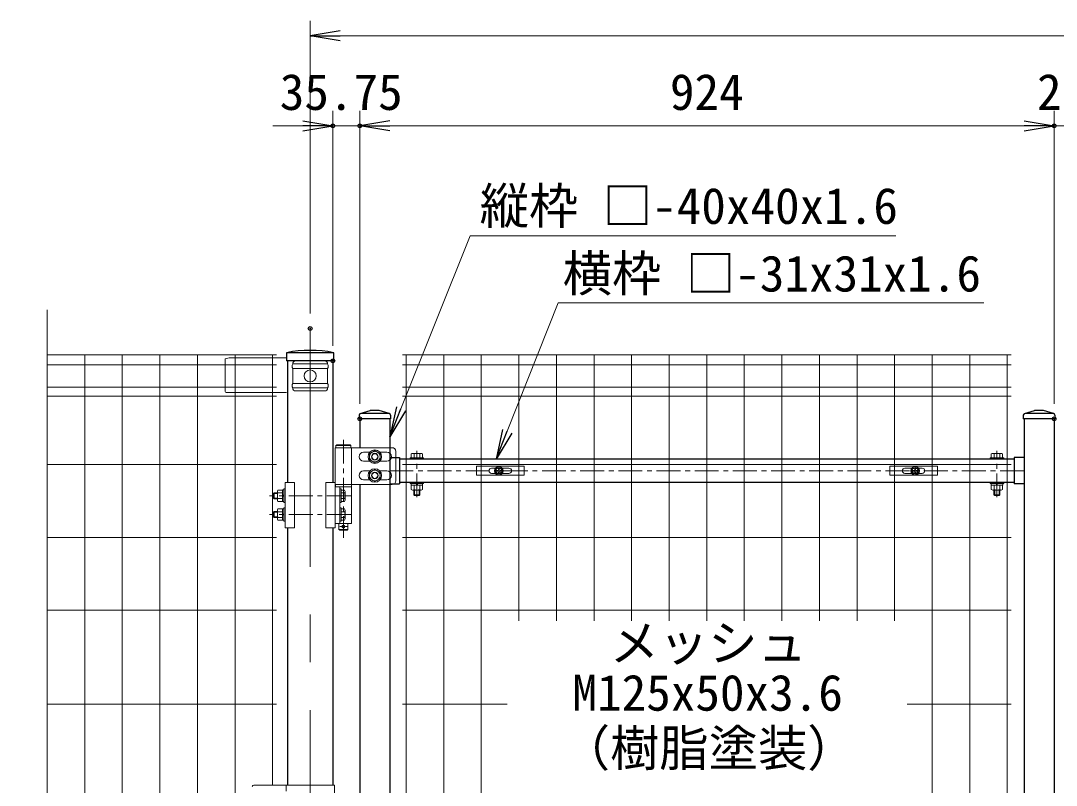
# Model space of a CAD drawing. Units: millimetres, scale not verified. Extents: x -4200 to 4200, y -2970 to 2970.
# Drawn here: x -143 to 1235, y 620 to 1638 of the extents above; entities that cross this region are included whole.
import ezdxf
from ezdxf.enums import TextEntityAlignment as Align

# ---------------------------------------------------------------- set-up
doc = ezdxf.new("R2010")
doc.units = ezdxf.units.MM
doc.header["$LTSCALE"] = 10
doc.header["$PDMODE"] = 32
doc.header["$PDSIZE"] = 5
doc.linetypes.add('USER1', pattern=[50.8, 31.75, -6.35, 6.35, -6.35])
for name, color, linetype, lineweight in [('0-3_D-STR1', 1, 'Continuous', 25), ('0-4_D-BMK', 2, 'USER1', 13), ('0-5_D-STR-DIM', 7, 'Continuous', 13), ('0-7_Defpoints', 6, 'Continuous', 25), ('0-8_D-STR3', 3, 'Continuous', 13), ('0-A_D-STR-TXT', 7, 'Continuous', 13), ('0-C_D-STR2', 7, 'Continuous', 13)]:
    doc.layers.add(name, color=color, linetype=linetype, lineweight=lineweight)
doc.layers.add('0-6_0', color=7, linetype='Continuous')
doc.styles.add('ＭＳ ゴシック', font='')
doc.styles.get('ＭＳ ゴシック').set_extended_font_data('MS Gothic')

# ---------------------------------------------------------------- blocks, each defined once
blk = doc.blocks.new('_Open')
at = {"layer": '0-6_0'}
blk.add_line((-10, 1.667), (0, 0), dxfattribs=at)
blk.add_lwpolyline([(-10, -1.667), (0, 0), (-10, 0)], dxfattribs=at)
blk = doc.blocks.new('U34')
at = {"layer": '0-3_D-STR1'}
for p, q in [((106.9, 17218.9), (240, 17260)), ((360, 17260), (240, 17260)), ((493.1, 17218.9), (360, 17260)), ((8946.9, 17218.9), (9080, 17260)), ((9200, 17260), (9080, 17260)), ((9333.1, 17218.9), (9200, 17260)), ((90, 17196), (90, 17150)), ((510, 17150), (90, 17150)), ((100, 17150), (100, 16765)), ((489.6, 17220), (114, 17220)), ((500, 17150), (500, 300)), ((510, 17196), (510, 17150)), ((8930, 17196), (8930, 17150)), ((9350, 17150), (8930, 17150)), ((8940, 17150), (8940, 10020)), ((9329.6, 17220), (8954, 17220)), ((9340, 17150), (9340, 10180)), ((9350, 17196), (9350, 17150)), ((500, 16632.5), (630, 16632.5)), ((630, 16632.5), (630, 16282.5)), ((8810, 16612.5), (630, 16612.5)), ((8810, 16632.5), (8810, 16282.5)), ((8940, 16632.5), (8810, 16632.5)), ((100, 16275), (100, 2650)), ((500, 16282.5), (630, 16282.5)), ((8810, 16302.5), (630, 16302.5)), ((8940, 16282.5), (8810, 16282.5))]:
    blk.add_line(p, q, dxfattribs=at)
for centre, start, end in [((114, 17196), 90, 180), ((486, 17196), 0, 72.84994), ((8954, 17196), 90, 180), ((9326, 17196), 0, 72.84994)]:
    blk.add_arc(centre, 24, start, end, dxfattribs=at)
at = {"layer": '0-4_D-BMK'}
for p, q in [((-116.8, 16870.4), (-116.8, 15565.6)), ((860, 16104), (860, 16724.9)), ((8580, 16104), (8580, 16724.9)), ((8940, 16457.5), (500, 16457.5)), ((-18.8, 16125), (-1100.8, 16125)), ((-18.8, 15875), (-1100.8, 15875)), ((-166.8, 15715), (-66.8, 15715))]:
    blk.add_line(p, q, dxfattribs=at)
at = {"layer": '0-7_Defpoints'}
for centre in [(1950, 16457.5), (7490, 16457.5)]:
    blk.add_circle(centre, 40, dxfattribs=at)
at = {"layer": '0-8_D-STR3'}
for p, q in [((-225.3, 16765), (-225.3, 15700)), ((-225.3, 16765), (-8.3, 16765)), ((-225.3, 16765), (-8.3, 16765)), ((-206.8, 16805), (-216.8, 16795)), ((-216.8, 16795), (-16.8, 16795)), ((-216.8, 16765), (-216.8, 16795)), ((-216.8, 16765), (-16.8, 16765)), ((-206.8, 16805), (-26.8, 16805)), ((-26.8, 16805), (-16.8, 16795)), ((-16.8, 16765), (-16.8, 16795)), ((-8.3, 16275), (-8.3, 16765)), ((-8.3, 16765), (530.3, 16765)), ((232.9, 16705), (150.3, 16705)), ((367.1, 16705), (460.3, 16705)), ((580.3, 16715), (580.3, 16325)), ((785, 16628.5), (785, 16683)), ((916.3, 16688.5), (803.8, 16688.5)), ((822.5, 16628.5), (822.5, 16683)), ((897.5, 16628.5), (897.5, 16683)), ((935, 16628.5), (935, 16683)), ((8505, 16628.5), (8505, 16683)), ((8523.7, 16688.5), (8636.2, 16688.5)), ((8542.5, 16628.5), (8542.5, 16683)), ((8617.5, 16628.5), (8617.5, 16683)), ((8655, 16628.5), (8655, 16683)), ((232.9, 16585), (150.3, 16585)), ((367.1, 16585), (460.3, 16585)), ((770, 16628.5), (770, 16612.5)), ((770, 16628.5), (950, 16628.5)), ((770, 16612.5), (950, 16612.5)), ((935, 16628.5), (785, 16628.5)), ((950, 16628.5), (950, 16612.5)), ((8490, 16628.5), (8490, 16612.5)), ((8670, 16628.5), (8490, 16628.5)), ((8670, 16612.5), (8490, 16612.5)), ((8505, 16628.5), (8655, 16628.5)), ((8670, 16628.5), (8670, 16612.5)), ((232.9, 16455), (150.3, 16455)), ((367.1, 16455), (460.3, 16455)), ((-894.5, 16300), (-894.5, 15700)), ((-894.5, 16300), (-769.5, 16300)), ((-769.5, 16300), (-769.5, 15700)), ((-350.3, 16300), (-350.3, 15700)), ((-225.3, 16300), (-350.3, 16300)), ((-225.3, 16275), (-8.3, 16275)), ((-225.3, 16275), (-8.3, 16275)), ((-11.8, 16275), (-221.8, 16275)), ((-221.8, 16245), (-221.8, 16275)), ((-11.8, 16245), (-11.8, 16275)), ((-8.3, 16275), (530.3, 16275)), ((232.9, 16335), (150.3, 16335)), ((367.1, 16335), (460.3, 16335)), ((770, 16302.5), (770, 16286.5)), ((770, 16302.5), (950, 16302.5)), ((770, 16286.5), (950, 16286.5)), ((785, 16266.5), (785, 16207)), ((822.5, 16266.5), (822.5, 16207)), ((863.8, 16266.5), (852.2, 16286.5)), ((870.7, 16266.5), (859.1, 16286.5)), ((897.5, 16266.5), (897.5, 16207)), ((935, 16266.5), (935, 16207)), ((950, 16302.5), (950, 16286.5)), ((8490, 16302.5), (8490, 16286.5)), ((8670, 16302.5), (8490, 16302.5)), ((8670, 16286.5), (8490, 16286.5)), ((8505, 16266.5), (8505, 16207)), ((8542.5, 16266.5), (8542.5, 16207)), ((8569.3, 16266.5), (8580.8, 16286.5)), ((8576.2, 16266.5), (8587.8, 16286.5)), ((8617.5, 16266.5), (8617.5, 16207)), ((8655, 16266.5), (8655, 16207)), ((8670, 16302.5), (8670, 16286.5)), ((-1039.3, 16165), (-1049.3, 16155)), ((-995.5, 16165), (-1039.3, 16165)), ((-995.5, 16182.8), (-995.5, 16067.3)), ((-930.5, 16200), (-988.5, 16200)), ((-930.5, 16162.5), (-988.5, 16162.5)), ((-930.5, 16200), (-930.5, 16050)), ((-910.5, 16135.7), (-930.5, 16124.1)), ((-910.5, 16128.8), (-930.5, 16117.2)), ((-894.5, 16215), (-910.5, 16215)), ((-910.5, 16215), (-910.5, 16035)), ((-910.5, 16202), (-910.5, 16048)), ((-894.5, 16035), (-894.5, 16215)), ((-8.3, 16245), (-225.3, 16245)), ((-221.8, 16245), (-11.8, 16245)), ((-165.3, 15755), (-165.3, 16245)), ((-149.3, 16035), (-149.3, 16215)), ((-105.1, 16200), (-149.3, 16200)), ((-149.3, 16200), (-149.3, 16050)), ((-105.1, 16162.6), (-149.3, 16162.6)), ((-94.3, 16181.3), (-94.3, 16068.7)), ((-8.3, 15755), (-8.3, 16245)), ((803.8, 16201.5), (916.3, 16201.5)), ((820, 16138.5), (820, 16201.5)), ((820, 16138.5), (830, 16128.5)), ((820, 16138.5), (900, 16138.5)), ((830, 16128.5), (830, 16201.5)), ((890, 16128.5), (830, 16128.5)), ((890, 16128.5), (890, 16201.5)), ((890, 16128.5), (900, 16138.5)), ((900, 16138.5), (900, 16201.5)), ((8636.2, 16201.5), (8523.7, 16201.5)), ((8540, 16138.5), (8540, 16201.5)), ((8550, 16128.5), (8540, 16138.5)), ((8620, 16138.5), (8540, 16138.5)), ((8550, 16128.5), (8550, 16201.5)), ((8550, 16128.5), (8610, 16128.5)), ((8610, 16128.5), (8610, 16201.5)), ((8620, 16138.5), (8610, 16128.5)), ((8620, 16138.5), (8620, 16201.5)), ((-995.5, 16095), (-1049.3, 16095)), ((-995.5, 16085), (-1039.3, 16085)), ((-930.5, 16087.5), (-988.5, 16087.5)), ((-930.5, 16050), (-988.5, 16050)), ((-910.5, 16048), (-930.5, 16048)), ((-894.5, 16035), (-910.5, 16035)), ((-149.3, 16035), (-165.3, 16035)), ((-105.1, 16087.4), (-149.3, 16087.4)), ((-105.1, 16050), (-149.3, 16050)), ((-1039.3, 15915), (-1049.3, 15905)), ((-995.5, 15915), (-1039.3, 15915)), ((-995.5, 15932.8), (-995.5, 15817.3)), ((-930.5, 15950), (-988.5, 15950)), ((-930.5, 15912.5), (-988.5, 15912.5)), ((-930.5, 15950), (-930.5, 15800)), ((-910.5, 15885.7), (-930.5, 15874.1)), ((-910.5, 15878.8), (-930.5, 15867.2)), ((-894.5, 15965), (-910.5, 15965)), ((-910.5, 15965), (-910.5, 15785)), ((-910.5, 15952), (-910.5, 15798)), ((-894.5, 15785), (-894.5, 15965)), ((-149.3, 15785), (-149.3, 15965)), ((-105.1, 15950), (-149.3, 15950)), ((-149.3, 15950), (-149.3, 15800)), ((-105.1, 15912.6), (-149.3, 15912.6)), ((-94.3, 15931.3), (-94.3, 15818.7)), ((-995.5, 15845), (-1049.3, 15845)), ((-995.5, 15835), (-1039.3, 15835)), ((-930.5, 15837.5), (-988.5, 15837.5)), ((-930.5, 15800), (-988.5, 15800)), ((-910.5, 15798), (-930.5, 15798)), ((-894.5, 15785), (-910.5, 15785)), ((-225.3, 15755), (-8.3, 15755)), ((-176.8, 15755), (-176.8, 15675)), ((-149.3, 15785), (-165.3, 15785)), ((-105.1, 15837.4), (-149.3, 15837.4)), ((-105.1, 15800), (-149.3, 15800)), ((-56.8, 15755), (-56.8, 15675)), ((-894.5, 15700), (-769.5, 15700)), ((-225.3, 15700), (-350.3, 15700)), ((-56.8, 15675), (-176.8, 15675)), ((-166.8, 15665), (-176.8, 15675)), ((-66.8, 15665), (-166.8, 15665)), ((-56.8, 15675), (-66.8, 15665))]:
    blk.add_line(p, q, dxfattribs=at)
for points in [[(300, 16726), (370.2, 16685.5), (370.2, 16604.5), (300, 16564), (229.9, 16604.5), (229.9, 16685.5)], [(300, 16476), (370.2, 16435.5), (370.2, 16354.5), (300, 16314), (229.9, 16354.5), (229.9, 16435.5)]]:
    blk.add_lwpolyline(points, close=True, dxfattribs=at)
for points in [[(937, 16266.5), (783, 16266.5), (783, 16286.5)], [(937, 16266.5), (937, 16286.5), (783, 16286.5)], [(8503, 16266.5), (8657, 16266.5), (8657, 16286.5)], [(8503, 16266.5), (8503, 16286.5), (8657, 16286.5)], [(-1039.3, 16165), (-1039.3, 16085), (-1049.3, 16095)], [(-995.5, 16155), (-1049.3, 16155), (-1049.3, 16095)], [(-910.5, 16202), (-930.5, 16202), (-930.5, 16048)], [(-149.3, 16215), (-165.3, 16215), (-165.3, 16035)], [(-1039.3, 15915), (-1039.3, 15835), (-1049.3, 15845)], [(-995.5, 15905), (-1049.3, 15905), (-1049.3, 15845)], [(-910.5, 15952), (-930.5, 15952), (-930.5, 15798)], [(-149.3, 15965), (-165.3, 15965), (-165.3, 15785)]]:
    blk.add_lwpolyline(points, dxfattribs=at)
for centre, radius in [((300, 16645), 90), ((300, 16645), 70.3), ((300, 16645), 45), ((300, 16645), 40), ((300, 16395), 90), ((300, 16395), 70.3), ((300, 16395), 45), ((300, 16395), 40), ((-116.8, 15715), 20)]:
    blk.add_circle(centre, radius, dxfattribs=at)
for centre, radius, start, end in [((150.3, 16645), 60, 90, 270), ((460.3, 16645), 60, 270, 90), ((530.3, 16715), 50, 0, 90), ((803.8, 16654), 34.5, 57.13278, 122.86722), ((860, 16558.6), 129.9, 73.22135, 106.77865), ((916.3, 16654), 34.5, 57.13278, 122.86722), ((8523.7, 16654), 34.5, 57.13278, 122.86722), ((8580, 16558.6), 129.9, 73.22135, 106.77865), ((8636.2, 16654), 34.5, 57.13278, 122.86722), ((150.3, 16395), 60, 90, 270), ((460.3, 16395), 60, 270, 90), ((530.3, 16325), 50, 270, 0), ((-967.1, 16181.3), 28.5, 138.83491, 221.16509), ((-891.6, 16125), 104, 158.85295, 201.14705), ((-115.9, 16181.3), 21.6, 300, 60), ((-165.1, 16125), 70.8, 327.93138, 32.06862), ((803.8, 16236), 34.5, 237.13278, 302.86722), ((860, 16331.4), 129.9, 253.22135, 286.77865), ((916.3, 16236), 34.5, 237.13278, 302.86722), ((8523.7, 16236), 34.5, 237.13278, 302.86722), ((8580, 16331.4), 129.9, 253.22135, 286.77865), ((8636.2, 16236), 34.5, 237.13278, 302.86722), ((-967.1, 16068.8), 28.5, 138.86505, 221.13495), ((-115.9, 16068.7), 21.6, 300, 60), ((-967.1, 15931.3), 28.5, 138.83491, 221.16509), ((-891.6, 15875), 104, 158.85295, 201.14705), ((-115.9, 15931.3), 21.6, 300, 60), ((-165.1, 15875), 70.8, 327.93138, 32.06862), ((-967.1, 15818.8), 28.5, 138.86505, 221.13495), ((-115.9, 15818.7), 21.6, 300, 60)]:
    blk.add_arc(centre, radius, start, end, dxfattribs=at)
blk = doc.blocks.new('A$Cc5bff5c2')
at = {"layer": '0-8_D-STR3'}
for p, q in [((-297.7, 60), (337.3, 60)), ((-297.7, -60), (-297.7, 60)), ((-95.2, 35), (-45.6, 35)), ((-18.5, 4.2), (-31.5, 3.9)), ((-31.5, 3.9), (-31.5, -4)), ((-4, 31.5), (-4.2, 18.5)), ((-4, 31.5), (4, 31.5)), ((4, 31.5), (4.2, 18.5)), ((18.5, 4.2), (31.5, 3.9)), ((31.5, 3.9), (31.5, -4)), ((45.6, 35), (134.8, 35)), ((-95.2, -35), (-45.6, -35)), ((-18.5, -4.2), (-31.5, -4)), ((-4, -31.5), (-4.2, -18.5)), ((18.5, -4.2), (31.5, -4)), ((45.6, -35), (134.8, -35))]:
    blk.add_line(p, q, dxfattribs=at)
for points in [[(-297.7, -60), (337.3, -60), (337.3, 60)], [(-4, -31.5), (4, -31.5), (4.2, -18.5)]]:
    blk.add_lwpolyline(points, dxfattribs=at)
for radius in [57.5, 52.5]:
    blk.add_circle((0, 0), radius, dxfattribs=at)
for centre, radius, start, end in [((-95.2, 0), 35, 90, 270), ((-19.1, 19), 14.9, 270, 0), ((19.1, 19), 14.9, 180, 270), ((134.8, 0), 35, 270, 90), ((-19.1, -19), 14.9, 0, 90), ((19.1, -19), 14.9, 90, 180)]:
    blk.add_arc(centre, radius, start, end, dxfattribs=at)
blk = doc.blocks.new('A$C5ba32ecb')
at = {"layer": '0-8_D-STR3'}
for p, q in [((-337.5, 60), (297.5, 60)), ((-337.5, -60), (-337.5, 60)), ((-135, 35), (-45.6, 35)), ((-18.5, 4.2), (-31.5, 3.9)), ((-31.5, 3.9), (-31.5, -4)), ((-4, 31.5), (-4.2, 18.5)), ((-4, 31.5), (4, 31.5)), ((4, 31.5), (4.2, 18.5)), ((18.5, 4.2), (31.5, 3.9)), ((31.5, 3.9), (31.5, -4)), ((45.6, 35), (95, 35)), ((-135, -35), (-45.6, -35)), ((-18.5, -4.2), (-31.5, -4)), ((-4, -31.5), (-4.2, -18.5)), ((18.5, -4.2), (31.5, -4)), ((45.6, -35), (95, -35))]:
    blk.add_line(p, q, dxfattribs=at)
for points in [[(-337.5, -60), (297.5, -60), (297.5, 60)], [(-4, -31.5), (4, -31.5), (4.2, -18.5)]]:
    blk.add_lwpolyline(points, dxfattribs=at)
for radius in [57.5, 52.5]:
    blk.add_circle((0, 0), radius, dxfattribs=at)
for centre, radius, start, end in [((-135, 0), 35, 90, 270), ((-19.1, 19), 14.9, 270, 0), ((19.1, 19), 14.9, 180, 270), ((95, 0), 35, 270, 90), ((-19.1, -19), 14.9, 0, 90), ((19.1, -19), 14.9, 90, 180)]:
    blk.add_arc(centre, radius, start, end, dxfattribs=at)

msp = doc.modelspace()

# ---------------------------------------------------------------- linework, layer by layer
at = {"layer": '0-3_D-STR1'}
for p, q in [((273.44, 1195.99), (210.54, 1195.99)), ((273.44, 1195.99), (210.54, 1195.99)), ((210.54, 1195.99), (210.54, 1184.99)), ((273.44, 1184.99), (273.44, 1195.99)), ((273.44, 1184.99), (273.44, 1195.99)), ((273.44, 1184.99), (210.54, 1184.99)), ((211.74, 1184.99), (211.74, 1022.99)), ((272.24, 1184.99), (272.24, 1022.99)), ((211.74, 962.99), (211.74, 620.24)), ((272.24, 962.99), (272.24, 620.24))]:
    msp.add_line(p, q, dxfattribs=at)
msp.add_arc((241.99, 1036.56), 162.5, 78.84081, 101.15919, dxfattribs=at)
msp.add_arc((241.99, 1036.56), 162.5, 78.84081, 101.15919, dxfattribs=at)
at = {"layer": '0-4_D-BMK'}
msp.add_line((241.99, 1228.23), (241.99, -917.59), dxfattribs=at)
at = {"layer": '0-5_D-STR-DIM'}
for p, q in [((241.99, 1248.23), (241.99, 1637.98)), ((281.99, 1617.98), (2201.99, 1617.98)), ((272.24, 1204.99), (272.24, 1517.98)), ((307.99, 1127.99), (307.99, 1517.98)), ((307.99, 1127.99), (307.99, 1517.98)), ((1231.99, 1127.99), (1231.99, 1517.98)), ((1231.99, 1127.99), (1231.99, 1517.98)), ((232.24, 1497.98), (192.24, 1497.98)), ((307.99, 1497.98), (272.24, 1497.98)), ((1191.99, 1497.98), (347.99, 1497.98)), ((347.99, 1497.98), (387.99, 1497.98)), ((1191.99, 1497.98), (1151.99, 1497.98)), ((1251.99, 1497.98), (1231.99, 1497.98))]:
    msp.add_line(p, q, dxfattribs=at)
at = {"layer": '0-7_Defpoints'}
for p in [(272.24, 1497.98), (307.99, 1497.98), (1231.99, 1497.98), (241.99, 1228.23), (272.24, 1184.99), (307.99, 1107.99), (1231.99, 1107.99)]:
    msp.add_point(p, dxfattribs=at)
at = {"layer": '0-8_D-STR3'}
for p, q in [((133.99, 1188.99), (128.99, 1187.99)), ((128.99, 1187.99), (128.99, 1144.17)), ((133.99, 1188.99), (209.86, 1188.99)), ((209.86, 1188.99), (210.54, 1188.66)), ((218.79, 1180.99), (265.2, 1180.99)), ((218.79, 1174.99), (218.79, 1154.99)), ((218.79, 1174.99), (265.2, 1174.99)), ((222.79, 1184.99), (261.2, 1184.99)), ((265.2, 1174.99), (265.2, 1154.99)), ((218.79, 1154.99), (265.2, 1154.99)), ((218.79, 1148.99), (265.2, 1148.99)), ((222.79, 1144.99), (261.2, 1144.99)), ((209.78, 1143.17), (129.99, 1143.17)), ((211.74, 1143.59), (209.78, 1143.17)), ((274.54, 620.24), (166.99, 620.24)), ((209.84, 620.24), (209.84, 612.24)), ((274.54, 620.24), (274.54, 599.24))]:
    msp.add_line(p, q, dxfattribs=at)
msp.add_circle((241.99, 1164.99), 8, dxfattribs=at)
for centre, radius, start, end in [((224.04, 1177.99), 6.05, 150.26731, 209.73269), ((222.79, 1180.99), 4, 90, 180), ((261.2, 1180.99), 4, 0, 90), ((259.94, 1177.99), 6.05, 330.26731, 29.73269), ((129.99, 1144.17), 1, 180, 270), ((224.06, 1151.99), 6.07, 150.37394, 209.62606), ((222.79, 1148.99), 4, 180, 270), ((261.2, 1148.99), 4, 270, 0), ((259.92, 1151.99), 6.07, 330.37394, 29.62606), ((166.99, 618.24), 2, 90, 180)]:
    msp.add_arc(centre, radius, start, end, dxfattribs=at)
at = {"layer": '0-A_D-STR-TXT'}
for points in [[(1021.55, 1351.69), (455.04, 1351.69), (362.85, 1121.25)], [(1138.59, 1262.19), (572.09, 1262.19), (504.13, 1091.4)]]:
    msp.add_lwpolyline(points, dxfattribs=at)
at = {"layer": '0-C_D-STR2'}
for p, q in [((196.99, 1192.99), (-108.01, 1192.99)), ((-58.01, 1192.99), (-58.01, -577.01)), ((-8.01, 1192.99), (-8.01, -577.01)), ((41.99, 1192.99), (41.99, -577.01)), ((91.99, 1192.99), (91.99, -577.01)), ((141.99, 1192.99), (141.99, -577.01)), ((191.99, 1192.99), (191.99, 620.24)), ((1174.74, 1192.99), (364.74, 1192.99)), ((369.74, 1192.99), (369.74, -577.01)), ((419.74, 1192.99), (419.74, -577.01)), ((469.74, 1192.99), (469.74, -577.01)), ((519.74, 1192.99), (519.74, 839.12)), ((569.74, 1192.99), (569.74, 839.12)), ((619.74, 1192.99), (619.74, 839.12)), ((669.74, 1192.99), (669.74, 839.12)), ((719.74, 1192.99), (719.74, 839.12)), ((769.74, 1192.99), (769.74, 839.12)), ((819.74, 1192.99), (819.74, 839.12)), ((869.74, 1192.99), (869.74, 839.12)), ((919.74, 1192.99), (919.74, 839.12)), ((969.74, 1192.99), (969.74, 839.12)), ((1019.74, 1192.99), (1019.74, 839.12)), ((1069.74, 1192.99), (1069.74, -577.01)), ((1119.74, 1192.99), (1119.74, -577.01)), ((1169.74, 1192.99), (1169.74, -577.01)), ((196.99, 1179.89), (-108.01, 1179.89)), ((1174.74, 1179.89), (364.74, 1179.89)), ((196.99, 1150.09), (-108.01, 1150.09)), ((1174.74, 1150.09), (364.74, 1150.09)), ((196.99, 1138.23), (-108.01, 1138.23)), ((1174.74, 1138.23), (364.74, 1138.23)), ((196.99, 1046.99), (-108.01, 1046.99)), ((1174.74, 1046.99), (364.74, 1046.99)), ((196.99, 949.99), (-108.01, 949.99)), ((1174.74, 949.99), (364.74, 949.99)), ((196.99, 852.99), (-108.01, 852.99)), ((1174.74, 852.99), (364.74, 852.99)), ((196.99, 727.99), (-108.01, 727.99)), ((504.33, 727.99), (364.74, 727.99)), ((1174.74, 727.99), (1036.43, 727.99))]:
    msp.add_line(p, q, dxfattribs=at)
msp.add_lwpolyline([(-108.01, -742.01), (-108.01, 282.34), (-143.25, 295.16), (-72.77, 320.81), (-108.01, 333.64), (-108.01, 1252.99)], dxfattribs=at)

# ---------------------------------------------------------------- block references
at = {"layer": '0-5_D-STR-DIM', "xscale": 4, "yscale": 4, "rotation": 180}
for p in [(241.99, 1617.98), (307.99, 1497.98), (307.99, 1497.98)]:
    msp.add_blockref('_Open', p, dxfattribs=at)
at = {"layer": '0-5_D-STR-DIM'}
for name, p, xscale, yscale in [('_Open', (272.24, 1497.98), 4, 4), ('_Open', (1231.99, 1497.98), 4, 4), ('_Open', (1231.99, 1497.98), 4, 4), ('U34', (297.99, -607.01), 0.1, 0.1), ('A$Cc5bff5c2', (493.02, 1038.74), 0.1, 0.1), ('A$C5ba32ecb', (1046.99, 1038.74), 0.1, 0.1)]:
    msp.add_blockref(name, p, dxfattribs=dict(at, xscale=xscale, yscale=yscale))
at = {"layer": '0-A_D-STR-TXT', "xscale": 4, "yscale": 4}
for p, rotation in [((347.99, 1084.11), 248.19556), ((489.34, 1054.24), 248.30114)]:
    msp.add_blockref('_Open', p, dxfattribs=dict(at, rotation=rotation))

# ---------------------------------------------------------------- texts
at = {"layer": '0-5_D-STR-DIM', "style": 'ＭＳ ゴシック'}
for s, p in [('35.75', (201.52, 1504.73)), ('924', (720.74, 1504.73)), ('20', (1209.24, 1504.73))]:
    msp.add_text(s, height=48.09, dxfattribs=at).set_placement(p, align=Align.BOTTOM_LEFT)
at = {"layer": '0-A_D-STR-TXT', "style": 'ＭＳ ゴシック'}
for s, p in [('縦枠 □-40x40x1.6 ', (467.56, 1353.01)), ('横枠 □-31x31x1.6', (578.12, 1262.97)), ('メッシュ', (640.54, 770.99)), ('（樹脂塗装）', (575.57, 630.99))]:
    msp.add_text(s, height=48.09, dxfattribs=at).set_placement(p, align=Align.BOTTOM_LEFT)
at = {"layer": '0-C_D-STR2', "style": 'ＭＳ ゴシック'}
msp.add_text('M125x50x3.6', height=48.09, dxfattribs=at).set_placement((591.06, 704.87), align=Align.BOTTOM_LEFT)

doc.saveas('drawing.dxf')
